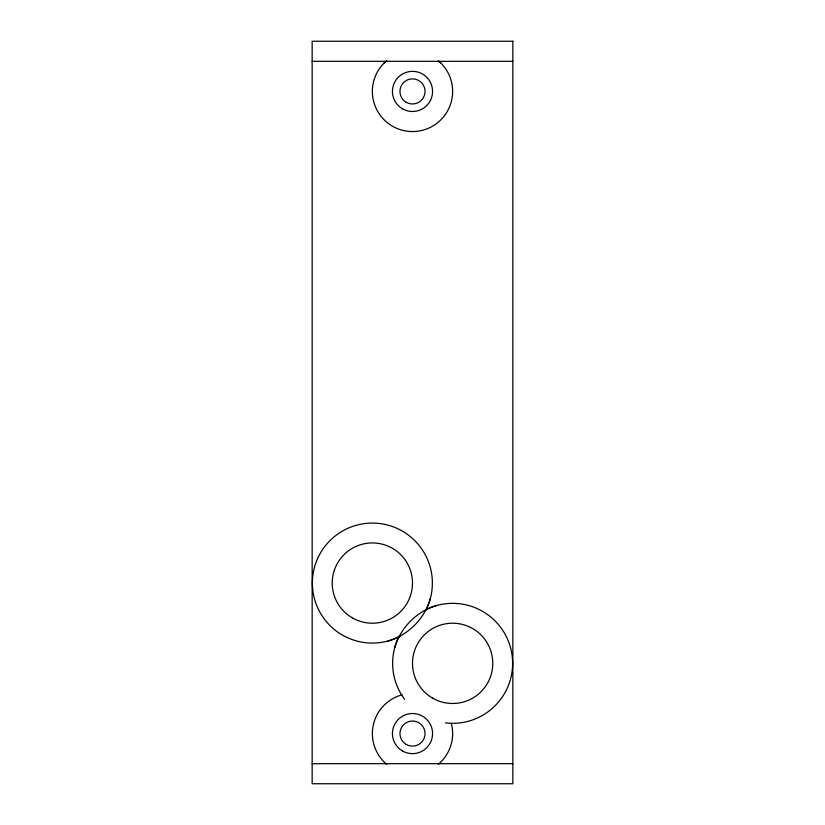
<?xml version="1.0" encoding="UTF-8"?>
<svg xmlns="http://www.w3.org/2000/svg" width="825" height="825" viewBox="0 0 825 825"><rect width="100%" height="100%" fill="white"/><g stroke="black" fill="none" stroke-linecap="round" stroke-linejoin="round"><path stroke-width="1.24" d="M394.68 647.811C400.486 627.505 416.79 611.201 437.106 605.385M430.32 598.599C424.514 618.915 408.21 635.219 387.894 641.035M384.12 63.04L386.368 61.318M312.159 61.318L512.841 61.318M312.159 763.682L512.841 763.682M438.632 61.318L440.88 63.04M451.265 723.195A40.136 40.136 0 0 1 438.302 764.321M386.698 764.321A40.136 40.136 0 0 1 402.115 694.815M438.302 60.679A40.136 40.136 0 0 1 441.695 118.965A40.136 40.136 0 0 1 383.305 118.965A40.136 40.136 0 0 1 386.698 60.679M400.259 636.199A59.998 59.998 0 0 1 313.211 593.103A59.998 59.998 0 0 1 381.202 523.731A59.998 59.998 0 0 1 426.04 609.902M425.813 609.675A59.998 59.998 0 0 1 511.758 653.111A59.998 59.998 0 0 1 445.407 722.906M404.662 699.383A59.998 59.998 0 0 1 399.517 635.446M512.841 41.25L312.159 41.25L312.159 783.75L512.841 783.75L512.841 41.25M406.23 744.439A12.54 12.54 0 0 0 425.04 733.58A12.54 12.54 0 0 0 406.23 722.721A12.54 12.54 0 0 0 406.23 744.439M406.23 102.279A12.54 12.54 0 0 0 425.04 91.42A12.54 12.54 0 0 0 406.23 80.561A12.54 12.54 0 0 0 406.23 102.279M352.296 617.832A40.136 40.136 0 0 0 412.5 583.079A40.136 40.136 0 0 0 352.296 548.316A40.136 40.136 0 0 0 352.296 617.832M432.568 698.105A40.136 40.136 0 0 0 492.772 663.341A40.136 40.136 0 0 0 432.568 628.588A40.136 40.136 0 0 0 432.568 698.105M402.466 750.956A20.068 20.068 0 0 0 432.568 733.58A20.068 20.068 0 0 0 402.466 716.203A20.068 20.068 0 0 0 402.466 750.956M402.466 108.797A20.068 20.068 0 0 0 432.568 91.42A20.068 20.068 0 0 0 402.466 74.044A20.068 20.068 0 0 0 402.466 108.797"/></g></svg>
